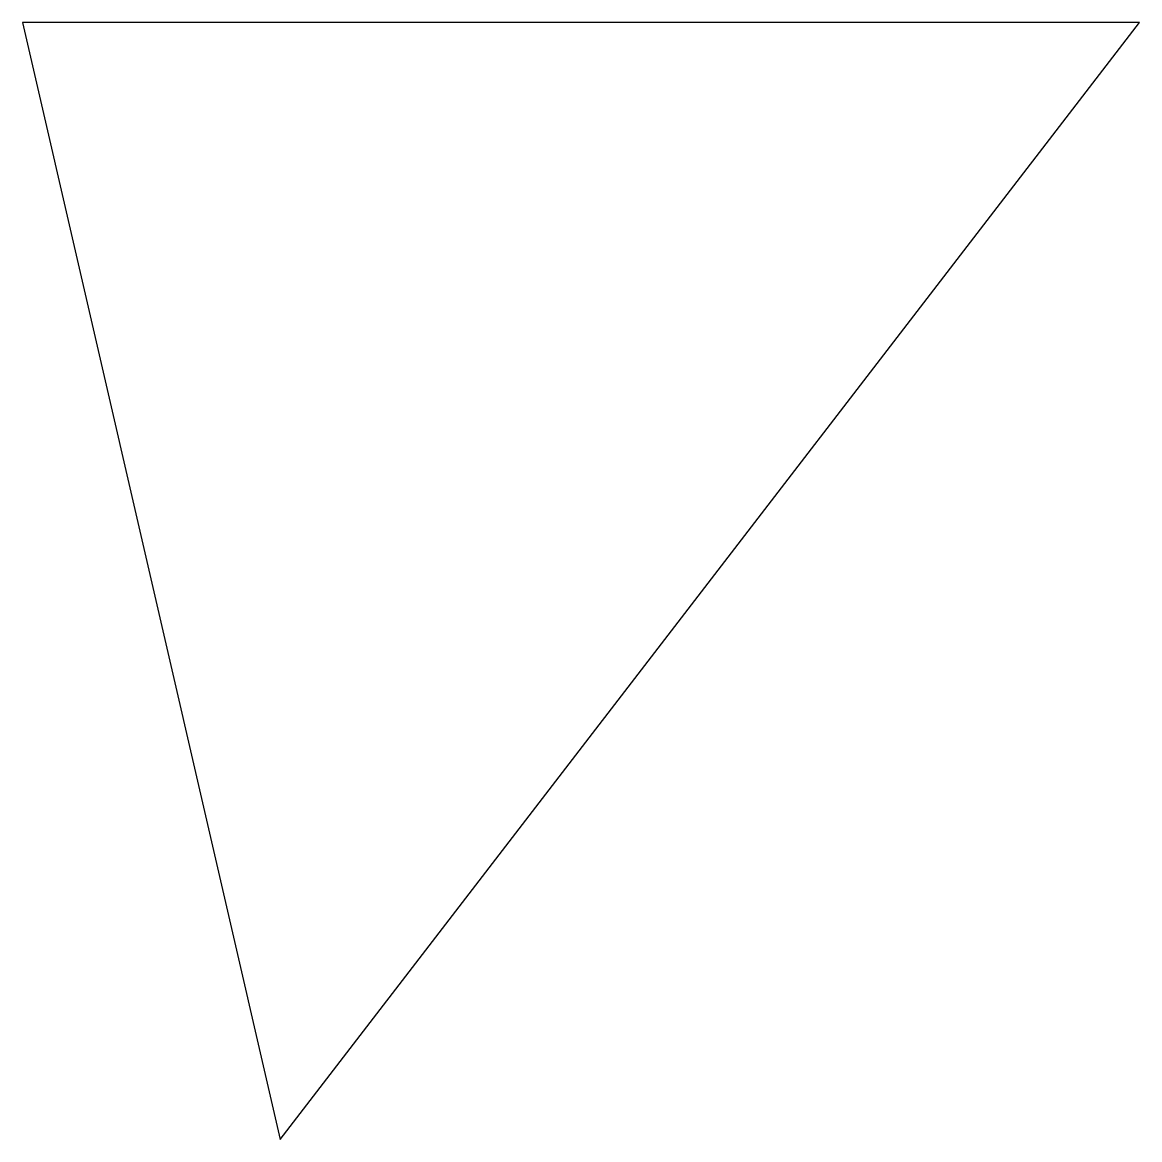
# Model space of a CAD drawing. Header units: millimetres. Extents: x 8 to 14.5, y 4.5 to 11.
import ezdxf

# ---------------------------------------------------------------- set-up
doc = ezdxf.new("R2010")
doc.units = ezdxf.units.MM
doc.layers.get('0').update_dxf_attribs({"linetype": 'CONTINUOUS'})

msp = doc.modelspace()

# ---------------------------------------------------------------- linework, layer by layer
msp.add_lwpolyline([(9.5, 4.5), (14.5, 11), (8, 11)], close=True)

doc.saveas('drawing.dxf')
